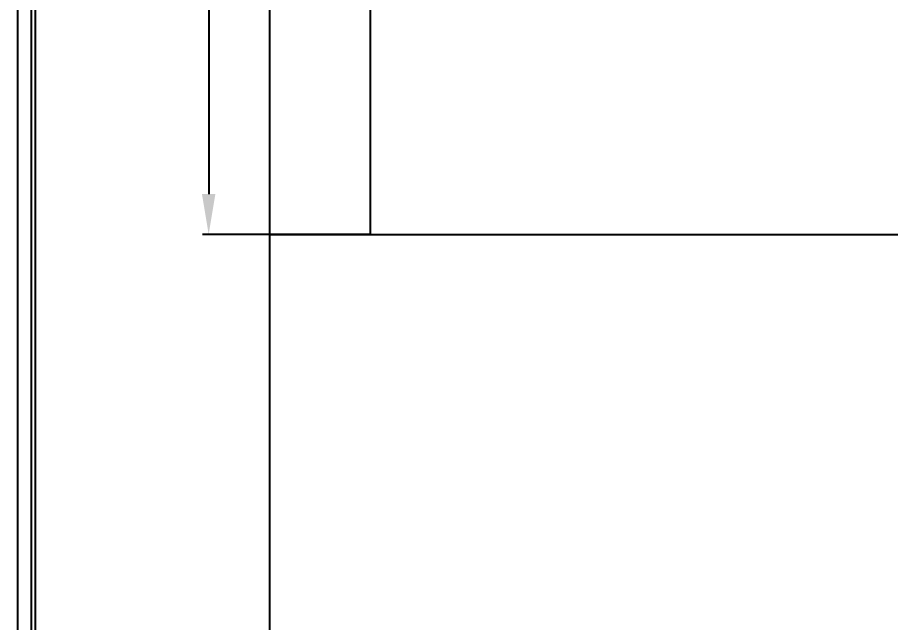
# Model space of a CAD drawing. Header units: millimetres. Extents: x 42356 to 50646, y 31507 to 39566.
# Drawn here: x 47403 to 47576.2, y 38250.5 to 38370.6 of the extents above; entities that cross this region are included whole.
import ezdxf

# ---------------------------------------------------------------- set-up
doc = ezdxf.new("R2010")
doc.units = ezdxf.units.MM
doc.layers.add('! NO PLOT !', color=7, linetype='Continuous', true_color=0xff75dd, plot=False)
doc.layers.add('000-PI-ORMAR', color=2, linetype='Continuous')
doc.layers.add('002-PI-Kabelska kanalica', color=150, linetype='Continuous')
doc.styles.get("Standard").update_dxf_attribs({"font": 'arial.ttf'})
doc.dimstyles.new('ISO-25-lb', dxfattribs={"dimtxt": 8, "dimasz": 8, "dimexe": 1.25, "dimexo": 0.625, "dimtad": 1, "dimtxsty": 'Standard', "dimcen": 5, "dimadec": 0, "dimazin": 0, "dimtfac": 1, "dimtmove": 0, "dimatfit": 3, "dimfxl": 0, "dimarcsym": 0})

# ---------------------------------------------------------------- blocks, each defined once
blk = doc.blocks.new('2000x800_montazna ploca')
at = {"layer": '000-PI-ORMAR'}
blk.add_line((-4333.67, 1646.19), (-4333.67, -243.81), dxfattribs=at)
blk = doc.blocks.new('*U319')
at = {"layer": '002-PI-Kabelska kanalica'}
for q in [(-20, 599), (60, -100)]:
    blk.add_line((-20, -100), q, dxfattribs=at)
blk = doc.blocks.new('*U113')
at = {"layer": '002-PI-Kabelska kanalica'}
for p, q in [((-20, 80), (0, 80)), ((-20, -100), (-20, 80)), ((0, -100), (0, 80)), ((-20, -100), (0, -100))]:
    blk.add_line(p, q, dxfattribs=at)
blk = doc.blocks.new('*D312')
at = {"layer": '! NO PLOT !', "color": 0, "linetype": 'Continuous', "lineweight": -2, "ltscale": 0.25, "transparency": 16777216}
for p, q in [((47472.4, 38507.52), (47439.71, 38507.52)), ((47440.96, 38499.52), (47440.96, 38335.52)), ((47472.4, 38327.52), (47439.71, 38327.52))]:
    blk.add_line(p, q, dxfattribs=at)
at = {"layer": '! NO PLOT !', "color": 0, "ltscale": 0.25, "transparency": 16777216}
for points in [[(47439.62, 38499.52), (47442.29, 38499.52), (47440.96, 38507.52)], [(47439.62, 38335.52), (47442.29, 38335.52), (47440.96, 38327.52)]]:
    blk.add_solid(points, dxfattribs=at)
at = {"layer": 'Defpoints', "color": 0, "ltscale": 0.25, "transparency": 16777216}
for p in [(47473.03, 38507.52), (47440.96, 38327.52), (47473.03, 38327.52)]:
    blk.add_point(p, dxfattribs=at)
at = {"layer": '! NO PLOT !', "color": 0, "ltscale": 0.25, "transparency": 16777216, "insert": (47436.25, 38417.52), "char_height": 8, "attachment_point": 5, "rotation": 90}
blk.add_mtext('180', dxfattribs=at)

msp = doc.modelspace()

# ---------------------------------------------------------------- linework, layer by layer
at = {"layer": '000-PI-ORMAR'}
for p, q in [((47406.538, 38559.519), (47406.538, 36575.019)), ((47403.026, 38539.019), (47403.026, 36588.019)), ((47405.745, 38539.019), (47405.745, 36588.019))]:
    msp.add_line(p, q, dxfattribs=at)

# ---------------------------------------------------------------- block references
msp.add_blockref('2000x800_montazna ploca', (51786.695, 36861.332))
for name, p, rotation in [('*U113', (47453.026, 38407.519), 180), ('*U319', (47553.026, 38307.519), 270)]:
    msp.add_blockref(name, p, dxfattribs=dict(rotation=rotation))

# ---------------------------------------------------------------- dimensions: what is measured, and where the dimension line sits
at = {"layer": '! NO PLOT !', "ltscale": 0.25}
dim = msp.add_linear_dim(base=(47440.956, 38327.519), p1=(47473.026, 38507.519), p2=(47473.026, 38327.519), angle=90, dimstyle='ISO-25-lb', dxfattribs=at)
dim.commit()
dim.dimension.update_dxf_attribs({"geometry": '*D312', "text_midpoint": (47436.246, 38417.519)})

doc.saveas('drawing.dxf')
